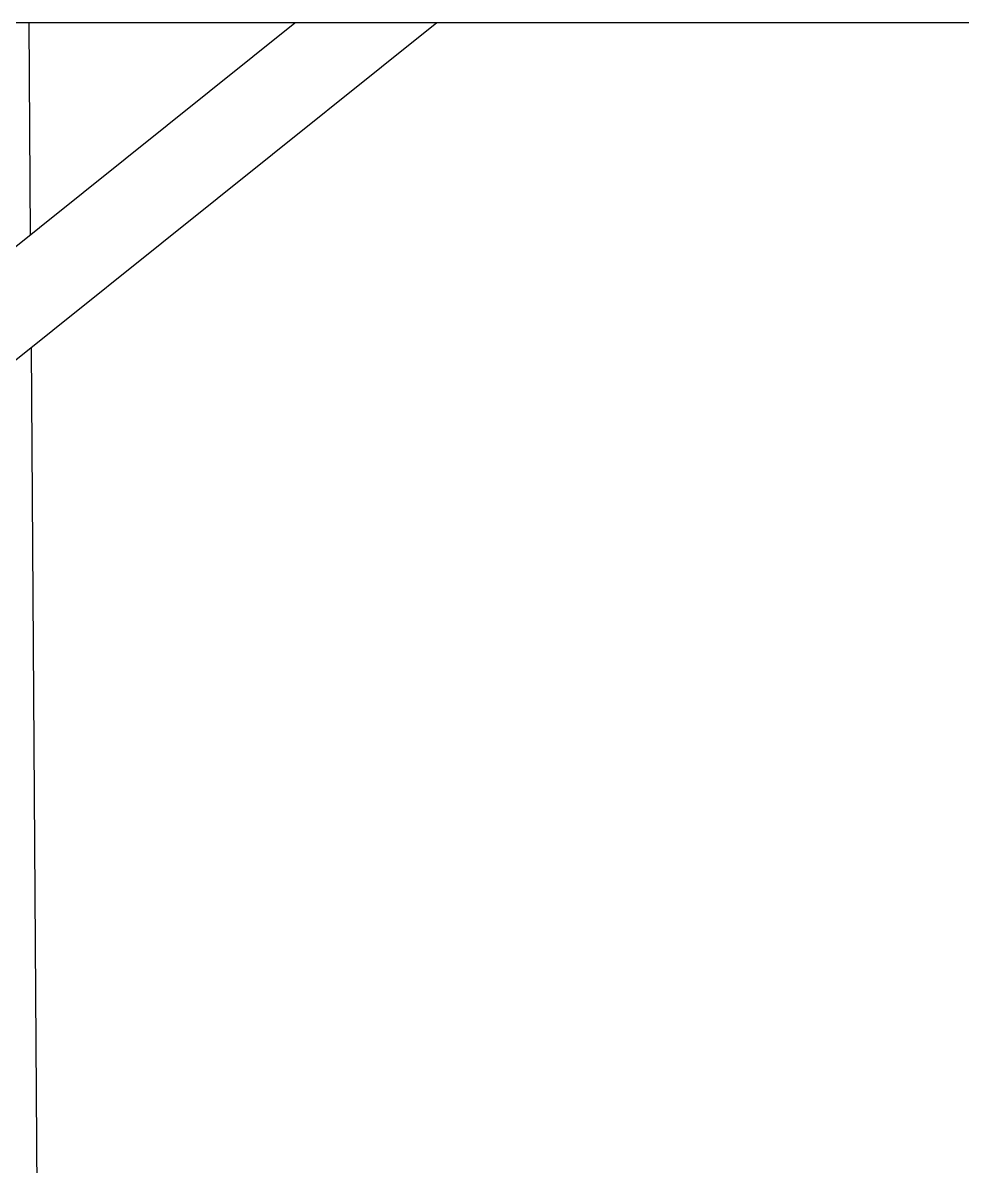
# Model space of a CAD drawing. Header units: millimetres. Extents: x 168 to 392, y 127 to 255.
# Drawn here: x 170.376 to 171.134, y 231.828 to 232.752 of the extents above; entities that cross this region are included whole.
import ezdxf

# ---------------------------------------------------------------- set-up
doc = ezdxf.new("R2010")
doc.units = ezdxf.units.MM
doc.layers.add('Equipos', color=20, linetype='Continuous', lineweight=13)
doc.layers.add('Poste', color=252, linetype='Continuous', lineweight=25)

msp = doc.modelspace()

# ---------------------------------------------------------------- linework, layer by layer
at = {"layer": 'Equipos', "lineweight": -2}
for p, q in [((171.26861, 232.75152), (169.17198, 232.75152)), ((170.70997, 232.75152), (170.2203, 232.3591)), ((170.2203, 232.45105), (170.59524, 232.75152))]:
    msp.add_line(p, q, dxfattribs=at)
at = {"layer": 'Poste'}
for p, q in [((170.38047, 232.75152), (170.38163, 232.58034)), ((170.38225, 232.48889), (170.39463, 230.65618))]:
    msp.add_line(p, q, dxfattribs=at)

doc.saveas('drawing.dxf')
